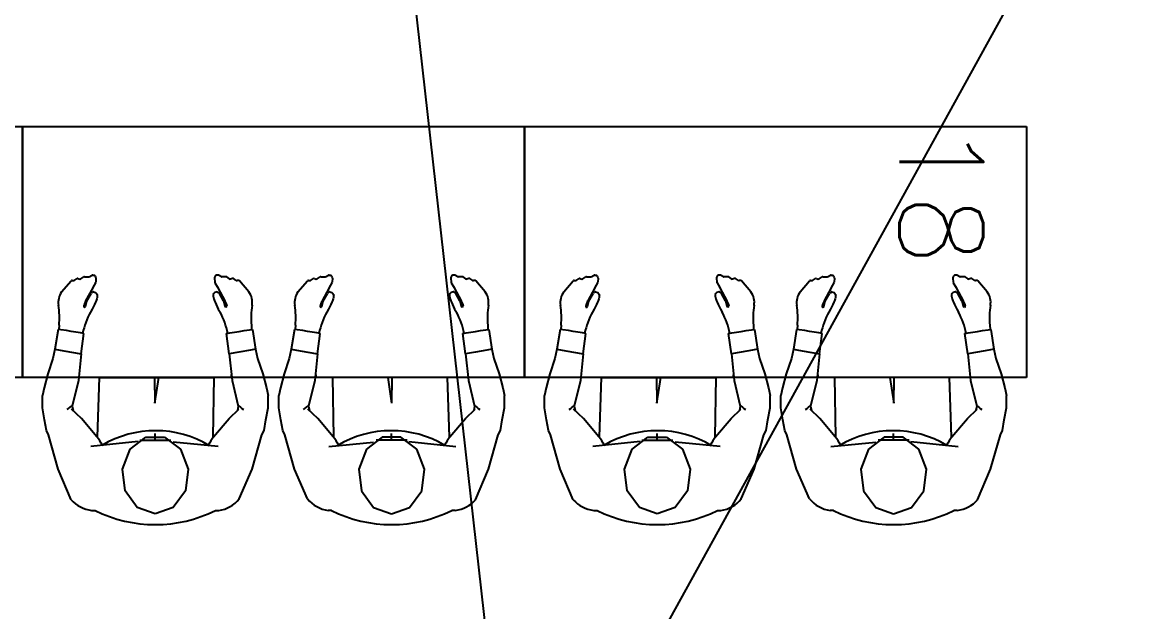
# Model space of a CAD drawing. Header units: metres. Extents: x -1 to 148, y 0 to 108.
# Drawn here: x 38.555 to 41.235, y 97.393 to 98.801 of the extents above; entities that cross this region are included whole.
import ezdxf

# ---------------------------------------------------------------- set-up
doc = ezdxf.new("R2010")
doc.units = ezdxf.units.M
doc.header["$MEASUREMENT"] = 0
doc.header["$PDSIZE"] = -2
doc.layers.get('0').update_dxf_attribs({"linetype": 'CONTINUOUS'})
doc.layers.get('DEFPOINTS').update_dxf_attribs({"linetype": 'CONTINUOUS'})
for name, color, linetype in [('BEMASZUNG', 8, 'CONTINUOUS'), ('MOEBEL', 6, 'CONTINUOUS'), ('ZUFAHRTEN_WEGE', 8, 'CONTINUOUS')]:
    doc.layers.add(name, color=color, linetype=linetype)
doc.styles.add('ARIAL', font='arial.ttf')
doc.styles.get("Standard").update_dxf_attribs({"font": 'romans.shx', "width": 0.7})
doc.dimstyles.new('Meter_Bem', dxfattribs={"dimtxt": 0.35, "dimasz": 0.015, "dimexe": 0, "dimexo": 0.1, "dimgap": 0.05, "dimtad": 1, "dimzin": 0, "dimdsep": 46, "dimtxsty": 'ARIAL', "dimblk1": 'mass1', "dimblk2": 'mass2', "dimsah": 1, "dimcen": 0.125, "dimse1": 1, "dimse2": 1, "dimclrd": 256, "dimclre": 1, "dimclrt": 256, "dimazin": 0, "dimtp": 102033525.0, "dimtm": 1, "dimtfac": 1, "dimtix": 1, "dimtmove": 2, "dimatfit": 3, "dimldrblk": 'mass2', "dimfxl": 1, "dimtolj": 1, "dimtzin": 0, "dimlwd": -1, "dimarcsym": 0})

# ---------------------------------------------------------------- blocks, each defined once
blk = doc.blocks.new('mass1')
for p, q in [((0, 25.5), (0, -12.75)), ((-5, -5), (5, 5)), ((-5, 0), (5, 0))]:
    blk.add_line(p, q)
blk = doc.blocks.new('mass2')
for p, q in [((0, -25.5), (0, 12.75)), ((5, 5), (-5, -5)), ((5, 0), (-5, 0))]:
    blk.add_line(p, q)
blk = doc.blocks.new('*D29')
at = {"layer": 'BEMASZUNG', "transparency": 16777216}
blk.add_line((0.9549, 107.2546), (147.9128, 107.2546), dxfattribs=at)
at = {"layer": 'DEFPOINTS', "color": 0, "transparency": 16777216}
for p in [(147.9278, 107.2546), (147.9278, 78.5665), (0.9399, 71.0455)]:
    blk.add_point(p, dxfattribs=at)
at = {"layer": 'BEMASZUNG', "transparency": 16777216, "xscale": 0.015, "yscale": 0.015, "zscale": 0.015, "rotation": 180}
blk.add_blockref('mass1', (0.9399, 107.2546), dxfattribs=at)
at = {"layer": 'BEMASZUNG', "transparency": 16777216, "xscale": 0.015, "yscale": 0.015, "zscale": 0.015}
blk.add_blockref('mass2', (147.9278, 107.2546), dxfattribs=at)
at = {"layer": 'BEMASZUNG', "transparency": 16777216, "insert": (74.4339, 107.4833), "char_height": 0.35, "attachment_point": 5, "style": 'ARIAL'}
blk.add_mtext('\\A1;146.99', dxfattribs=at)

msp = doc.modelspace()

# ---------------------------------------------------------------- linework, layer by layer
at = {"layer": 'MOEBEL', "ltscale": 0.2}
for p, q in [((37.3554, 98.5526), (38.5554, 98.5526)), ((37.3554, 98.5526), (38.5554, 98.5526)), ((38.5554, 98.5526), (38.5554, 97.9526)), ((38.5554, 97.9526), (38.5554, 98.5526)), ((38.5554, 98.5526), (39.7554, 98.5526)), ((38.5554, 97.9526), (38.5554, 98.5526)), ((38.5554, 98.5526), (39.7554, 98.5526)), ((38.5554, 98.5526), (38.5554, 97.9526)), ((39.7554, 98.5526), (39.7554, 97.9526)), ((39.7554, 97.9526), (39.7554, 98.5526)), ((39.7554, 98.5526), (40.9554, 98.5526)), ((39.7554, 97.9526), (39.7554, 98.5526)), ((39.7554, 98.5526), (40.9554, 98.5526)), ((39.7554, 98.5526), (39.7554, 97.9526)), ((40.9554, 98.5526), (40.9554, 97.9526)), ((40.9554, 98.5526), (40.9554, 97.9526)), ((38.5554, 97.9526), (37.3554, 97.9526)), ((38.5554, 97.9526), (37.3554, 97.9526)), ((39.7554, 97.9526), (38.5554, 97.9526)), ((39.7554, 97.9526), (38.5554, 97.9526)), ((40.9554, 97.9526), (39.7554, 97.9526)), ((40.9554, 97.9526), (39.7554, 97.9526))]:
    msp.add_line(p, q, dxfattribs=at)
at = {"layer": 'ZUFAHRTEN_WEGE'}
for p, q in [((39.7354, 96.7099), (39.2179, 101.2958)), ((41.9644, 100.7509), (39.7354, 96.7099)), ((38.6952, 98.1882), (38.7021, 98.1927)), ((38.7036, 98.1932), (38.7138, 98.1931)), ((38.715, 98.1934), (38.7222, 98.1969)), ((38.7239, 98.1972), (38.7274, 98.1966)), ((38.7295, 98.1949), (38.7311, 98.1911)), ((39.0164, 98.1949), (39.0148, 98.1911)), ((39.022, 98.1972), (39.0185, 98.1966)), ((39.0309, 98.1934), (39.0238, 98.1969)), ((39.0423, 98.1932), (39.0322, 98.1931)), ((39.0507, 98.1882), (39.0439, 98.1927)), ((39.2602, 98.1882), (39.267, 98.1927)), ((39.2686, 98.1932), (39.2787, 98.1931)), ((39.28, 98.1934), (39.2871, 98.1969)), ((39.2888, 98.1972), (39.2923, 98.1966)), ((39.2945, 98.1949), (39.2961, 98.1911)), ((39.5814, 98.1949), (39.5798, 98.1911)), ((39.587, 98.1972), (39.5835, 98.1966)), ((39.5959, 98.1934), (39.5887, 98.1969)), ((39.6073, 98.1932), (39.5971, 98.1931)), ((39.6157, 98.1882), (39.6088, 98.1927)), ((39.8952, 98.1882), (39.9021, 98.1927)), ((39.9036, 98.1932), (39.9138, 98.1931)), ((39.915, 98.1934), (39.9222, 98.1969)), ((39.9239, 98.1972), (39.9274, 98.1966)), ((39.9295, 98.1949), (39.9311, 98.1911)), ((40.2164, 98.1949), (40.2148, 98.1911)), ((40.222, 98.1972), (40.2185, 98.1966)), ((40.2309, 98.1934), (40.2238, 98.1969)), ((40.2423, 98.1932), (40.2322, 98.1931)), ((40.2507, 98.1882), (40.2439, 98.1927)), ((40.4602, 98.1882), (40.467, 98.1927)), ((40.4686, 98.1932), (40.4787, 98.1931)), ((40.48, 98.1934), (40.4871, 98.1969)), ((40.4888, 98.1972), (40.4923, 98.1966)), ((40.4945, 98.1949), (40.4961, 98.1911)), ((40.7814, 98.1949), (40.7798, 98.1911)), ((40.787, 98.1972), (40.7835, 98.1966)), ((40.7959, 98.1934), (40.7887, 98.1969)), ((40.8073, 98.1932), (40.7971, 98.1931)), ((40.8157, 98.1882), (40.8088, 98.1927)), ((38.6492, 98.1568), (38.6717, 98.1831)), ((38.6741, 98.1841), (38.6775, 98.1839)), ((38.6792, 98.1843), (38.6859, 98.1887)), ((38.6882, 98.1891), (38.6929, 98.1878)), ((38.7234, 98.1671), (38.7066, 98.1354)), ((38.7302, 98.1787), (38.7235, 98.1672)), ((38.7313, 98.1898), (38.7306, 98.1799)), ((39.0146, 98.1898), (39.0153, 98.1799)), ((39.0157, 98.1787), (39.0224, 98.1672)), ((39.0225, 98.1671), (39.0393, 98.1354)), ((39.0577, 98.1891), (39.053, 98.1878)), ((39.0667, 98.1843), (39.06, 98.1887)), ((39.0719, 98.1841), (39.0685, 98.1839)), ((39.0968, 98.1568), (39.0742, 98.1831)), ((39.2141, 98.1568), (39.2367, 98.1831)), ((39.239, 98.1841), (39.2424, 98.1839)), ((39.2442, 98.1843), (39.2509, 98.1887)), ((39.2532, 98.1891), (39.2579, 98.1878)), ((39.2884, 98.1671), (39.2716, 98.1354)), ((39.2952, 98.1787), (39.2885, 98.1672)), ((39.2963, 98.1898), (39.2956, 98.1799)), ((39.5795, 98.1898), (39.5803, 98.1799)), ((39.5806, 98.1787), (39.5874, 98.1672)), ((39.5874, 98.1671), (39.6043, 98.1354)), ((39.6227, 98.1891), (39.6179, 98.1878)), ((39.6317, 98.1843), (39.625, 98.1887)), ((39.6368, 98.1841), (39.6334, 98.1839)), ((39.6617, 98.1568), (39.6392, 98.1831)), ((39.8492, 98.1568), (39.8717, 98.1831)), ((39.8741, 98.1841), (39.8775, 98.1839)), ((39.8792, 98.1843), (39.8859, 98.1887)), ((39.8882, 98.1891), (39.8929, 98.1878)), ((39.9234, 98.1671), (39.9066, 98.1354)), ((39.9302, 98.1787), (39.9235, 98.1672)), ((39.9313, 98.1898), (39.9306, 98.1799)), ((40.2146, 98.1898), (40.2153, 98.1799)), ((40.2157, 98.1787), (40.2224, 98.1672)), ((40.2225, 98.1671), (40.2393, 98.1354)), ((40.2577, 98.1891), (40.253, 98.1878)), ((40.2667, 98.1843), (40.26, 98.1887)), ((40.2719, 98.1841), (40.2685, 98.1839)), ((40.2968, 98.1568), (40.2742, 98.1831)), ((40.4141, 98.1568), (40.4367, 98.1831)), ((40.439, 98.1841), (40.4424, 98.1839)), ((40.4442, 98.1843), (40.4509, 98.1887)), ((40.4532, 98.1891), (40.4579, 98.1878)), ((40.4884, 98.1671), (40.4716, 98.1354)), ((40.4952, 98.1787), (40.4885, 98.1672)), ((40.4963, 98.1898), (40.4956, 98.1799)), ((40.7795, 98.1898), (40.7803, 98.1799)), ((40.7806, 98.1787), (40.7874, 98.1672)), ((40.7874, 98.1671), (40.8043, 98.1354)), ((40.8227, 98.1891), (40.8179, 98.1878)), ((40.8317, 98.1843), (40.825, 98.1887)), ((40.8368, 98.1841), (40.8334, 98.1839)), ((40.8617, 98.1568), (40.8392, 98.1831)), ((38.7096, 98.1355), (38.7195, 98.1535)), ((38.7214, 98.155), (38.724, 98.1567)), ((38.7252, 98.1568), (38.7305, 98.1558)), ((38.7305, 98.1558), (38.7327, 98.1533)), ((38.7331, 98.1407), (38.7316, 98.1354)), ((38.7327, 98.1533), (38.7343, 98.1511)), ((38.7338, 98.1433), (38.7331, 98.1407)), ((38.7343, 98.1466), (38.7338, 98.1433)), ((38.7343, 98.1511), (38.7345, 98.1496)), ((38.7345, 98.1496), (38.7343, 98.1466)), ((39.0116, 98.1511), (39.0114, 98.1496)), ((39.0114, 98.1496), (39.0116, 98.1466)), ((39.0132, 98.1533), (39.0116, 98.1511)), ((39.0116, 98.1466), (39.0122, 98.1433)), ((39.0122, 98.1433), (39.0128, 98.1407)), ((39.0128, 98.1407), (39.0144, 98.1354)), ((39.0155, 98.1558), (39.0132, 98.1533)), ((39.0207, 98.1568), (39.0155, 98.1558)), ((39.0245, 98.155), (39.0219, 98.1567)), ((39.0363, 98.1355), (39.0264, 98.1535)), ((39.2746, 98.1355), (39.2845, 98.1535)), ((39.2864, 98.155), (39.289, 98.1567)), ((39.2902, 98.1568), (39.2954, 98.1558)), ((39.2954, 98.1558), (39.2977, 98.1533)), ((39.298, 98.1407), (39.2965, 98.1354)), ((39.2977, 98.1533), (39.2993, 98.1511)), ((39.2987, 98.1433), (39.298, 98.1407)), ((39.2992, 98.1466), (39.2987, 98.1433)), ((39.2995, 98.1496), (39.2992, 98.1466)), ((39.2993, 98.1511), (39.2995, 98.1496)), ((39.5766, 98.1511), (39.5764, 98.1496)), ((39.5764, 98.1496), (39.5766, 98.1466)), ((39.5781, 98.1533), (39.5766, 98.1511)), ((39.5766, 98.1466), (39.5771, 98.1433)), ((39.5771, 98.1433), (39.5778, 98.1407)), ((39.5778, 98.1407), (39.5793, 98.1354)), ((39.5804, 98.1558), (39.5781, 98.1533)), ((39.5857, 98.1568), (39.5804, 98.1558)), ((39.5895, 98.155), (39.5869, 98.1567)), ((39.6013, 98.1355), (39.5913, 98.1535)), ((39.9096, 98.1355), (39.9195, 98.1535)), ((39.9214, 98.155), (39.924, 98.1567)), ((39.9252, 98.1568), (39.9305, 98.1558)), ((39.9305, 98.1558), (39.9327, 98.1533)), ((39.9331, 98.1407), (39.9316, 98.1354)), ((39.9327, 98.1533), (39.9343, 98.1511)), ((39.9338, 98.1433), (39.9331, 98.1407)), ((39.9343, 98.1466), (39.9338, 98.1433)), ((39.9343, 98.1511), (39.9345, 98.1496)), ((39.9345, 98.1496), (39.9343, 98.1466)), ((40.2116, 98.1511), (40.2114, 98.1496)), ((40.2114, 98.1496), (40.2116, 98.1466)), ((40.2132, 98.1533), (40.2116, 98.1511)), ((40.2116, 98.1466), (40.2122, 98.1433)), ((40.2122, 98.1433), (40.2128, 98.1407)), ((40.2128, 98.1407), (40.2144, 98.1354)), ((40.2155, 98.1558), (40.2132, 98.1533)), ((40.2207, 98.1568), (40.2155, 98.1558)), ((40.2245, 98.155), (40.2219, 98.1567)), ((40.2363, 98.1355), (40.2264, 98.1535)), ((40.4746, 98.1355), (40.4845, 98.1535)), ((40.4864, 98.155), (40.489, 98.1567)), ((40.4902, 98.1568), (40.4954, 98.1558)), ((40.4954, 98.1558), (40.4977, 98.1533)), ((40.498, 98.1407), (40.4965, 98.1354)), ((40.4977, 98.1533), (40.4993, 98.1511)), ((40.4987, 98.1433), (40.498, 98.1407)), ((40.4992, 98.1466), (40.4987, 98.1433)), ((40.4995, 98.1496), (40.4992, 98.1466)), ((40.4993, 98.1511), (40.4995, 98.1496)), ((40.7766, 98.1511), (40.7764, 98.1496)), ((40.7764, 98.1496), (40.7766, 98.1466)), ((40.7781, 98.1533), (40.7766, 98.1511)), ((40.7766, 98.1466), (40.7771, 98.1433)), ((40.7771, 98.1433), (40.7778, 98.1407)), ((40.7778, 98.1407), (40.7793, 98.1354)), ((40.7804, 98.1558), (40.7781, 98.1533)), ((40.7857, 98.1568), (40.7804, 98.1558)), ((40.7895, 98.155), (40.7869, 98.1567)), ((40.8013, 98.1355), (40.7913, 98.1535)), ((38.7026, 98.1256), (38.7022, 98.1231)), ((38.7065, 98.1352), (38.7028, 98.1262)), ((38.7033, 98.1204), (38.7042, 98.1197)), ((38.7042, 98.1197), (38.705, 98.1202)), ((38.7062, 98.1219), (38.7094, 98.1349)), ((38.7223, 98.1161), (38.7179, 98.1088)), ((38.7275, 98.1271), (38.7223, 98.1161)), ((38.7301, 98.1322), (38.7275, 98.1271)), ((38.7316, 98.1354), (38.7301, 98.1322)), ((39.0144, 98.1354), (39.0158, 98.1322)), ((39.0158, 98.1322), (39.0184, 98.1271)), ((39.0184, 98.1271), (39.0237, 98.1161)), ((39.0237, 98.1161), (39.028, 98.1088)), ((39.0398, 98.1219), (39.0365, 98.1349)), ((39.0394, 98.1352), (39.0431, 98.1262)), ((39.0417, 98.1197), (39.041, 98.1202)), ((39.0426, 98.1204), (39.0417, 98.1197)), ((39.0433, 98.1256), (39.0437, 98.1231)), ((39.2676, 98.1256), (39.2672, 98.1231)), ((39.2715, 98.1352), (39.2678, 98.1262)), ((39.2683, 98.1204), (39.2691, 98.1197)), ((39.2691, 98.1197), (39.2699, 98.1202)), ((39.2711, 98.1219), (39.2744, 98.1349)), ((39.2872, 98.1161), (39.2829, 98.1088)), ((39.2925, 98.1271), (39.2872, 98.1161)), ((39.2951, 98.1322), (39.2925, 98.1271)), ((39.2965, 98.1354), (39.2951, 98.1322)), ((39.5793, 98.1354), (39.5808, 98.1322)), ((39.5808, 98.1322), (39.5833, 98.1271)), ((39.5833, 98.1271), (39.5886, 98.1161)), ((39.5886, 98.1161), (39.593, 98.1088)), ((39.6047, 98.1219), (39.6015, 98.1349)), ((39.6044, 98.1352), (39.6081, 98.1262)), ((39.6067, 98.1197), (39.6059, 98.1202)), ((39.6076, 98.1204), (39.6067, 98.1197)), ((39.6083, 98.1256), (39.6087, 98.1231)), ((39.9026, 98.1256), (39.9022, 98.1231)), ((39.9065, 98.1352), (39.9028, 98.1262)), ((39.9033, 98.1204), (39.9042, 98.1197)), ((39.9042, 98.1197), (39.905, 98.1202)), ((39.9062, 98.1219), (39.9094, 98.1349)), ((39.9223, 98.1161), (39.9179, 98.1088)), ((39.9275, 98.1271), (39.9223, 98.1161)), ((39.9301, 98.1322), (39.9275, 98.1271)), ((39.9316, 98.1354), (39.9301, 98.1322)), ((40.2144, 98.1354), (40.2158, 98.1322)), ((40.2158, 98.1322), (40.2184, 98.1271)), ((40.2184, 98.1271), (40.2237, 98.1161)), ((40.2237, 98.1161), (40.228, 98.1088)), ((40.2398, 98.1219), (40.2365, 98.1349)), ((40.2394, 98.1352), (40.2431, 98.1262)), ((40.2417, 98.1197), (40.241, 98.1202)), ((40.2426, 98.1204), (40.2417, 98.1197)), ((40.2433, 98.1256), (40.2437, 98.1231)), ((40.4676, 98.1256), (40.4672, 98.1231)), ((40.4715, 98.1352), (40.4678, 98.1262)), ((40.4683, 98.1204), (40.4691, 98.1197)), ((40.4691, 98.1197), (40.4699, 98.1202)), ((40.4711, 98.1219), (40.4744, 98.1349)), ((40.4872, 98.1161), (40.4829, 98.1088)), ((40.4925, 98.1271), (40.4872, 98.1161)), ((40.4951, 98.1322), (40.4925, 98.1271)), ((40.4965, 98.1354), (40.4951, 98.1322)), ((40.7793, 98.1354), (40.7808, 98.1322)), ((40.7808, 98.1322), (40.7833, 98.1271)), ((40.7833, 98.1271), (40.7886, 98.1161)), ((40.7886, 98.1161), (40.793, 98.1088)), ((40.8047, 98.1219), (40.8015, 98.1349)), ((40.8044, 98.1352), (40.8081, 98.1262)), ((40.8067, 98.1197), (40.8059, 98.1202)), ((40.8076, 98.1204), (40.8067, 98.1197)), ((40.8083, 98.1256), (40.8087, 98.1231)), ((38.6408, 98.0673), (38.6332, 98.0202)), ((38.6474, 98.0662), (38.6408, 98.0673)), ((38.643, 98.0772), (38.6426, 98.067)), ((38.643, 98.0772), (38.6426, 98.067)), ((38.6605, 98.0644), (38.6474, 98.0662)), ((38.6722, 98.0626), (38.6605, 98.0644)), ((38.6945, 98.0588), (38.6722, 98.0626)), ((38.7025, 98.0575), (38.6945, 98.0588)), ((39.0435, 98.0575), (39.0515, 98.0588)), ((39.0515, 98.0588), (39.0737, 98.0626)), ((39.0737, 98.0626), (39.0854, 98.0644)), ((39.0854, 98.0644), (39.0985, 98.0662)), ((39.0985, 98.0662), (39.1052, 98.0673)), ((39.1029, 98.0772), (39.1033, 98.067)), ((39.1029, 98.0772), (39.1033, 98.067)), ((39.1052, 98.0673), (39.1127, 98.0202)), ((39.2057, 98.0673), (39.1982, 98.0202)), ((39.2124, 98.0662), (39.2057, 98.0673)), ((39.208, 98.0772), (39.2075, 98.067)), ((39.208, 98.0772), (39.2075, 98.067)), ((39.2254, 98.0644), (39.2124, 98.0662)), ((39.2371, 98.0626), (39.2254, 98.0644)), ((39.2594, 98.0588), (39.2371, 98.0626)), ((39.2674, 98.0575), (39.2594, 98.0588)), ((39.6084, 98.0575), (39.6164, 98.0588)), ((39.6164, 98.0588), (39.6387, 98.0626)), ((39.6387, 98.0626), (39.6504, 98.0644)), ((39.6504, 98.0644), (39.6635, 98.0662)), ((39.6635, 98.0662), (39.6701, 98.0673)), ((39.6679, 98.0772), (39.6683, 98.067)), ((39.6679, 98.0772), (39.6683, 98.067)), ((39.6701, 98.0673), (39.6776, 98.0202)), ((39.8408, 98.0673), (39.8332, 98.0202)), ((39.8474, 98.0662), (39.8408, 98.0673)), ((39.843, 98.0772), (39.8426, 98.067)), ((39.843, 98.0772), (39.8426, 98.067)), ((39.8605, 98.0644), (39.8474, 98.0662)), ((39.8722, 98.0626), (39.8605, 98.0644)), ((39.8945, 98.0588), (39.8722, 98.0626)), ((39.9025, 98.0575), (39.8945, 98.0588)), ((40.2435, 98.0575), (40.2515, 98.0588)), ((40.2515, 98.0588), (40.2737, 98.0626)), ((40.2737, 98.0626), (40.2854, 98.0644)), ((40.2854, 98.0644), (40.2985, 98.0662)), ((40.2985, 98.0662), (40.3052, 98.0673)), ((40.3029, 98.0772), (40.3033, 98.067)), ((40.3029, 98.0772), (40.3033, 98.067)), ((40.3052, 98.0673), (40.3127, 98.0202)), ((40.4057, 98.0673), (40.3982, 98.0202)), ((40.4124, 98.0662), (40.4057, 98.0673)), ((40.408, 98.0772), (40.4075, 98.067)), ((40.408, 98.0772), (40.4075, 98.067)), ((40.4254, 98.0644), (40.4124, 98.0662)), ((40.4371, 98.0626), (40.4254, 98.0644)), ((40.4594, 98.0588), (40.4371, 98.0626)), ((40.4674, 98.0575), (40.4594, 98.0588)), ((40.8084, 98.0575), (40.8164, 98.0588)), ((40.8164, 98.0588), (40.8387, 98.0626)), ((40.8387, 98.0626), (40.8504, 98.0644)), ((40.8504, 98.0644), (40.8635, 98.0662)), ((40.8635, 98.0662), (40.8701, 98.0673)), ((40.8679, 98.0772), (40.8683, 98.067)), ((40.8679, 98.0772), (40.8683, 98.067)), ((40.8701, 98.0673), (40.8776, 98.0202)), ((38.6959, 98.0093), (38.7025, 98.0575)), ((39.05, 98.0093), (39.0435, 98.0575)), ((39.2609, 98.0093), (39.2674, 98.0575)), ((39.6149, 98.0093), (39.6084, 98.0575)), ((39.8959, 98.0093), (39.9025, 98.0575)), ((40.25, 98.0093), (40.2435, 98.0575)), ((40.4609, 98.0093), (40.4674, 98.0575)), ((40.8149, 98.0093), (40.8084, 98.0575)), ((38.6332, 98.0202), (38.6284, 97.9977)), ((38.6336, 98.0217), (38.6332, 98.0202)), ((38.6332, 98.0202), (38.6454, 98.0175)), ((38.6454, 98.0175), (38.6728, 98.0132)), ((38.6728, 98.0132), (38.6959, 98.0093)), ((38.6959, 98.0093), (38.6893, 97.9454)), ((39.0731, 98.0132), (39.05, 98.0093)), ((39.05, 98.0093), (39.0566, 97.9454)), ((39.1005, 98.0175), (39.0731, 98.0132)), ((39.1127, 98.0202), (39.1005, 98.0175)), ((39.1123, 98.0217), (39.1127, 98.0202)), ((39.1127, 98.0202), (39.1175, 97.9977)), ((39.1982, 98.0202), (39.1934, 97.9977)), ((39.1986, 98.0217), (39.1982, 98.0202)), ((39.1982, 98.0202), (39.2103, 98.0175)), ((39.2103, 98.0175), (39.2377, 98.0132)), ((39.2377, 98.0132), (39.2609, 98.0093)), ((39.2609, 98.0093), (39.2542, 97.9454)), ((39.6381, 98.0132), (39.6149, 98.0093)), ((39.6149, 98.0093), (39.6216, 97.9454)), ((39.6655, 98.0175), (39.6381, 98.0132)), ((39.6776, 98.0202), (39.6655, 98.0175)), ((39.6773, 98.0217), (39.6776, 98.0202)), ((39.6776, 98.0202), (39.6825, 97.9977)), ((39.8332, 98.0202), (39.8284, 97.9977)), ((39.8336, 98.0217), (39.8332, 98.0202)), ((39.8332, 98.0202), (39.8454, 98.0175)), ((39.8454, 98.0175), (39.8728, 98.0132)), ((39.8728, 98.0132), (39.8959, 98.0093)), ((39.8959, 98.0093), (39.8893, 97.9454)), ((40.2731, 98.0132), (40.25, 98.0093)), ((40.25, 98.0093), (40.2566, 97.9454)), ((40.3005, 98.0175), (40.2731, 98.0132)), ((40.3127, 98.0202), (40.3005, 98.0175)), ((40.3123, 98.0217), (40.3127, 98.0202)), ((40.3127, 98.0202), (40.3175, 97.9977)), ((40.3982, 98.0202), (40.3934, 97.9977)), ((40.3986, 98.0217), (40.3982, 98.0202)), ((40.3982, 98.0202), (40.4103, 98.0175)), ((40.4103, 98.0175), (40.4377, 98.0132)), ((40.4377, 98.0132), (40.4609, 98.0093)), ((40.4609, 98.0093), (40.4542, 97.9454)), ((40.8381, 98.0132), (40.8149, 98.0093)), ((40.8149, 98.0093), (40.8216, 97.9454)), ((40.8655, 98.0175), (40.8381, 98.0132)), ((40.8776, 98.0202), (40.8655, 98.0175)), ((40.8773, 98.0217), (40.8776, 98.0202)), ((40.8776, 98.0202), (40.8825, 97.9977)), ((38.6284, 97.9977), (38.6159, 97.9613)), ((39.1175, 97.9977), (39.13, 97.9613)), ((39.1934, 97.9977), (39.1808, 97.9613)), ((39.6825, 97.9977), (39.695, 97.9613)), ((39.8284, 97.9977), (39.8159, 97.9613)), ((40.3175, 97.9977), (40.33, 97.9613)), ((40.3934, 97.9977), (40.3808, 97.9613)), ((40.8825, 97.9977), (40.895, 97.9613)), ((38.6159, 97.9613), (38.6075, 97.9281)), ((38.7346, 97.8108), (38.7396, 97.9526)), ((38.7396, 97.9526), (39.0138, 97.9526)), ((38.8726, 97.8907), (38.872, 97.9526)), ((38.8721, 97.8907), (38.8813, 97.9526)), ((39.0113, 97.8108), (39.0138, 97.9526)), ((39.0543, 97.9561), (39.0542, 97.9549)), ((39.0544, 97.9572), (39.0543, 97.9561)), ((39.0545, 97.9584), (39.0544, 97.9572)), ((39.0548, 97.9595), (39.0545, 97.9584)), ((39.0551, 97.9606), (39.0548, 97.9595)), ((39.13, 97.9613), (39.1385, 97.9281)), ((39.1808, 97.9613), (39.1724, 97.9281)), ((39.2558, 97.9606), (39.2561, 97.9595)), ((39.2561, 97.9595), (39.2564, 97.9584)), ((39.2564, 97.9584), (39.2565, 97.9572)), ((39.2565, 97.9572), (39.2566, 97.9561)), ((39.2566, 97.9561), (39.2567, 97.9549)), ((39.2996, 97.8108), (39.2971, 97.9526)), ((39.5713, 97.9526), (39.2971, 97.9526)), ((39.4388, 97.8907), (39.4296, 97.9526)), ((39.4383, 97.8907), (39.4389, 97.9526)), ((39.5763, 97.8108), (39.5713, 97.9526)), ((39.695, 97.9613), (39.7034, 97.9281)), ((39.8159, 97.9613), (39.8075, 97.9281)), ((39.9346, 97.8108), (39.9396, 97.9526)), ((39.9396, 97.9526), (40.2138, 97.9526)), ((40.0726, 97.8907), (40.072, 97.9526)), ((40.0721, 97.8907), (40.0813, 97.9526)), ((40.2113, 97.8108), (40.2138, 97.9526)), ((40.2543, 97.9561), (40.2542, 97.9549)), ((40.2544, 97.9572), (40.2543, 97.9561)), ((40.2545, 97.9584), (40.2544, 97.9572)), ((40.2548, 97.9595), (40.2545, 97.9584)), ((40.2551, 97.9606), (40.2548, 97.9595)), ((40.33, 97.9613), (40.3385, 97.9281)), ((40.3808, 97.9613), (40.3724, 97.9281)), ((40.4558, 97.9606), (40.4561, 97.9595)), ((40.4561, 97.9595), (40.4564, 97.9584)), ((40.4564, 97.9584), (40.4565, 97.9572)), ((40.4565, 97.9572), (40.4566, 97.9561)), ((40.4566, 97.9561), (40.4567, 97.9549)), ((40.4996, 97.8108), (40.4971, 97.9526)), ((40.7713, 97.9526), (40.4971, 97.9526)), ((40.6388, 97.8907), (40.6296, 97.9526)), ((40.6383, 97.8907), (40.6389, 97.9526)), ((40.7763, 97.8108), (40.7713, 97.9526)), ((40.895, 97.9613), (40.9034, 97.9281)), ((38.6075, 97.9281), (38.6033, 97.9093)), ((38.6893, 97.9454), (38.6745, 97.8836)), ((39.0566, 97.9454), (39.0714, 97.8836)), ((39.1385, 97.9281), (39.1426, 97.9093)), ((39.1724, 97.9281), (39.1683, 97.9093)), ((39.2542, 97.9454), (39.2395, 97.8836)), ((39.6216, 97.9454), (39.6364, 97.8836)), ((39.7034, 97.9281), (39.7076, 97.9093)), ((39.8075, 97.9281), (39.8033, 97.9093)), ((39.8893, 97.9454), (39.8745, 97.8836)), ((40.2566, 97.9454), (40.2714, 97.8836)), ((40.3385, 97.9281), (40.3426, 97.9093)), ((40.3724, 97.9281), (40.3683, 97.9093)), ((40.4542, 97.9454), (40.4395, 97.8836)), ((40.8216, 97.9454), (40.8364, 97.8836)), ((40.9034, 97.9281), (40.9076, 97.9093)), ((38.6033, 97.8803), (38.6033, 97.9093)), ((39.1426, 97.8803), (39.1426, 97.9093)), ((39.1682, 97.8803), (39.1683, 97.9093)), ((39.7076, 97.8803), (39.7076, 97.9093)), ((39.8033, 97.8803), (39.8033, 97.9093)), ((40.3426, 97.8803), (40.3426, 97.9093)), ((40.3682, 97.8803), (40.3683, 97.9093)), ((40.9076, 97.8803), (40.9076, 97.9093)), ((38.6083, 97.8512), (38.6033, 97.8803)), ((38.6965, 97.8548), (38.673, 97.8766)), ((38.6745, 97.8836), (38.6765, 97.8734)), ((39.0494, 97.8548), (39.0729, 97.8766)), ((39.0714, 97.8836), (39.0694, 97.8734)), ((39.1376, 97.8512), (39.1426, 97.8803)), ((39.1733, 97.8512), (39.1682, 97.8803)), ((39.2615, 97.8548), (39.238, 97.8766)), ((39.2395, 97.8836), (39.2415, 97.8734)), ((39.6143, 97.8548), (39.6379, 97.8766)), ((39.6364, 97.8836), (39.6344, 97.8734)), ((39.7025, 97.8512), (39.7076, 97.8803)), ((39.8083, 97.8512), (39.8033, 97.8803)), ((39.8965, 97.8548), (39.873, 97.8766)), ((39.8745, 97.8836), (39.8765, 97.8734)), ((40.2494, 97.8548), (40.2729, 97.8766)), ((40.2714, 97.8836), (40.2694, 97.8734)), ((40.3376, 97.8512), (40.3426, 97.8803)), ((40.3733, 97.8512), (40.3682, 97.8803)), ((40.4615, 97.8548), (40.438, 97.8766)), ((40.4395, 97.8836), (40.4415, 97.8734)), ((40.8143, 97.8548), (40.8379, 97.8766)), ((40.8364, 97.8836), (40.8344, 97.8734)), ((40.9025, 97.8512), (40.9076, 97.8803)), ((38.613, 97.8257), (38.6083, 97.8512)), ((38.7335, 97.8108), (38.6965, 97.8548)), ((39.0124, 97.8108), (39.0494, 97.8548)), ((39.1329, 97.8257), (39.1376, 97.8512)), ((39.178, 97.8257), (39.1733, 97.8512)), ((39.2984, 97.8108), (39.2615, 97.8548)), ((39.5774, 97.8108), (39.6143, 97.8548)), ((39.6979, 97.8257), (39.7025, 97.8512)), ((39.813, 97.8257), (39.8083, 97.8512)), ((39.9335, 97.8108), (39.8965, 97.8548)), ((40.2124, 97.8108), (40.2494, 97.8548)), ((40.3329, 97.8257), (40.3376, 97.8512)), ((40.378, 97.8257), (40.3733, 97.8512)), ((40.4984, 97.8108), (40.4615, 97.8548)), ((40.7774, 97.8108), (40.8143, 97.8548)), ((40.8979, 97.8257), (40.9025, 97.8512)), ((38.6179, 97.8157), (38.613, 97.8257)), ((38.873, 97.8026), (38.873, 97.8187)), ((39.128, 97.8157), (39.1329, 97.8257)), ((39.1829, 97.8157), (39.178, 97.8257)), ((39.4379, 97.8026), (39.4379, 97.8187)), ((39.693, 97.8157), (39.6979, 97.8257)), ((39.8179, 97.8157), (39.813, 97.8257)), ((40.073, 97.8026), (40.073, 97.8187)), ((40.328, 97.8157), (40.3329, 97.8257)), ((40.3829, 97.8157), (40.378, 97.8257)), ((40.6379, 97.8026), (40.6379, 97.8187)), ((40.893, 97.8157), (40.8979, 97.8257)), ((38.6412, 97.7334), (38.6179, 97.8157)), ((38.8319, 97.7991), (38.7191, 97.7875)), ((38.813, 97.7812), (38.8506, 97.8097)), ((38.8359, 97.8026), (38.9101, 97.8026)), ((38.8506, 97.8097), (38.8953, 97.8097)), ((38.8953, 97.8097), (38.9329, 97.7812)), ((39.0231, 97.7875), (38.9159, 97.7982)), ((39.1048, 97.7334), (39.128, 97.8157)), ((39.2061, 97.7334), (39.1829, 97.8157)), ((39.2878, 97.7875), (39.395, 97.7982)), ((39.4156, 97.8097), (39.378, 97.7812)), ((39.475, 97.8026), (39.4008, 97.8026)), ((39.4603, 97.8097), (39.4156, 97.8097)), ((39.4979, 97.7812), (39.4603, 97.8097)), ((39.479, 97.7991), (39.5918, 97.7875)), ((39.6697, 97.7334), (39.693, 97.8157)), ((39.8412, 97.7334), (39.8179, 97.8157)), ((40.0319, 97.7991), (39.9191, 97.7875)), ((40.013, 97.7812), (40.0506, 97.8097)), ((40.0359, 97.8026), (40.1101, 97.8026)), ((40.0506, 97.8097), (40.0953, 97.8097)), ((40.0953, 97.8097), (40.1329, 97.7812)), ((40.2231, 97.7875), (40.1159, 97.7982)), ((40.3048, 97.7334), (40.328, 97.8157)), ((40.4061, 97.7334), (40.3829, 97.8157)), ((40.4878, 97.7875), (40.595, 97.7982)), ((40.6156, 97.8097), (40.578, 97.7812)), ((40.675, 97.8026), (40.6008, 97.8026)), ((40.6603, 97.8097), (40.6156, 97.8097)), ((40.6979, 97.7812), (40.6603, 97.8097)), ((40.679, 97.7991), (40.7918, 97.7875)), ((40.8697, 97.7334), (40.893, 97.8157)), ((38.7945, 97.7333), (38.813, 97.7812)), ((38.9329, 97.7812), (38.9515, 97.7333)), ((39.378, 97.7812), (39.3594, 97.7333)), ((39.5164, 97.7333), (39.4979, 97.7812)), ((39.9945, 97.7333), (40.013, 97.7812)), ((40.1329, 97.7812), (40.1515, 97.7333)), ((40.578, 97.7812), (40.5594, 97.7333)), ((40.7164, 97.7333), (40.6979, 97.7812)), ((38.6722, 97.6602), (38.6412, 97.7334)), ((38.8008, 97.6812), (38.7945, 97.7333)), ((38.9515, 97.7333), (38.9451, 97.6812)), ((39.0738, 97.6622), (39.1048, 97.7334)), ((39.2371, 97.6622), (39.2061, 97.7334)), ((39.3594, 97.7333), (39.3658, 97.6812)), ((39.5101, 97.6812), (39.5164, 97.7333)), ((39.6387, 97.6602), (39.6697, 97.7334)), ((39.8722, 97.6602), (39.8412, 97.7334)), ((40.0008, 97.6812), (39.9945, 97.7333)), ((40.1515, 97.7333), (40.1451, 97.6812)), ((40.2738, 97.6622), (40.3048, 97.7334)), ((40.4371, 97.6622), (40.4061, 97.7334)), ((40.5594, 97.7333), (40.5658, 97.6812)), ((40.7101, 97.6812), (40.7164, 97.7333)), ((40.8387, 97.6602), (40.8697, 97.7334)), ((38.8301, 97.6414), (38.8008, 97.6812)), ((38.9451, 97.6812), (38.9158, 97.6414)), ((39.3658, 97.6812), (39.395, 97.6414)), ((39.4808, 97.6414), (39.5101, 97.6812)), ((40.0301, 97.6414), (40.0008, 97.6812)), ((40.1451, 97.6812), (40.1158, 97.6414)), ((40.5658, 97.6812), (40.595, 97.6414)), ((40.6808, 97.6414), (40.7101, 97.6812)), ((38.721, 97.6346), (38.729, 97.6346)), ((38.873, 97.6265), (38.8301, 97.6414)), ((38.9158, 97.6414), (38.873, 97.6265)), ((39.0169, 97.6346), (39.025, 97.6346)), ((39.2939, 97.6346), (39.2859, 97.6346)), ((39.395, 97.6414), (39.4379, 97.6265)), ((39.4379, 97.6265), (39.4808, 97.6414)), ((39.5899, 97.6346), (39.5819, 97.6346)), ((39.921, 97.6346), (39.929, 97.6346)), ((40.073, 97.6265), (40.0301, 97.6414)), ((40.1158, 97.6414), (40.073, 97.6265)), ((40.2169, 97.6346), (40.225, 97.6346)), ((40.4939, 97.6346), (40.4859, 97.6346)), ((40.595, 97.6414), (40.6379, 97.6265)), ((40.6379, 97.6265), (40.6808, 97.6414)), ((40.7899, 97.6346), (40.7819, 97.6346))]:
    msp.add_line(p, q, dxfattribs=at)
for centre, radius, start, end in [((38.7036, 98.1903), 0.00283, 89.9348, 123.2747), ((38.7138, 98.196), 0.00283, 269.9348, 295.913), ((38.7234, 98.1944), 0.00283, 80.3241, 115.913), ((38.7269, 98.1938), 0.00283, 23.0843, 80.3241), ((39.019, 98.1938), 0.00283, 99.6759, 156.9157), ((39.0225, 98.1944), 0.00283, 64.087, 99.6759), ((39.0322, 98.196), 0.00283, 244.087, 270.0652), ((39.0423, 98.1903), 0.00283, 56.7253, 90.0652), ((39.2686, 98.1903), 0.00283, 89.9348, 123.2747), ((39.2787, 98.196), 0.00283, 269.9348, 295.913), ((39.2884, 98.1944), 0.00283, 80.3241, 115.913), ((39.2919, 98.1938), 0.00283, 23.0843, 80.3241), ((39.584, 98.1938), 0.00283, 99.6759, 156.9157), ((39.5875, 98.1944), 0.00283, 64.087, 99.6759), ((39.5971, 98.196), 0.00283, 244.087, 270.0652), ((39.6073, 98.1903), 0.00283, 56.7253, 90.0652), ((39.9036, 98.1903), 0.00283, 89.9348, 123.2747), ((39.9138, 98.196), 0.00283, 269.9348, 295.913), ((39.9234, 98.1944), 0.00283, 80.3241, 115.913), ((39.9269, 98.1938), 0.00283, 23.0843, 80.3241), ((40.219, 98.1938), 0.00283, 99.6759, 156.9157), ((40.2225, 98.1944), 0.00283, 64.087, 99.6759), ((40.2322, 98.196), 0.00283, 244.087, 270.0652), ((40.2423, 98.1903), 0.00283, 56.7253, 90.0652), ((40.4686, 98.1903), 0.00283, 89.9348, 123.2747), ((40.4787, 98.196), 0.00283, 269.9348, 295.913), ((40.4884, 98.1944), 0.00283, 80.3241, 115.913), ((40.4919, 98.1938), 0.00283, 23.0843, 80.3241), ((40.784, 98.1938), 0.00283, 99.6759, 156.9157), ((40.7875, 98.1944), 0.00283, 64.087, 99.6759), ((40.7971, 98.196), 0.00283, 244.087, 270.0652), ((40.8073, 98.1903), 0.00283, 56.7253, 90.0652), ((38.6739, 98.1813), 0.00283, 85.8661, 139.4353), ((38.6777, 98.1867), 0.00283, 265.8661, 303.2828), ((38.6875, 98.1863), 0.00283, 75.0965, 123.2828), ((38.6937, 98.1906), 0.00283, 255.0965, 303.2747), ((38.7259, 98.1657), 0.00283, 149.5422, 152.0077), ((38.7278, 98.1801), 0.00283, 329.5422, 355.8427), ((38.7285, 98.19), 0.00283, 355.8427, 23.0843), ((39.0174, 98.19), 0.00283, 156.9157, 184.1573), ((39.0181, 98.1801), 0.00283, 184.1573, 210.4578), ((39.02, 98.1657), 0.00283, 27.9923, 30.4578), ((39.0523, 98.1906), 0.00283, 236.7253, 284.9035), ((39.0585, 98.1863), 0.00283, 56.7172, 104.9035), ((39.0683, 98.1867), 0.00283, 236.7172, 274.1339), ((39.0721, 98.1813), 0.00283, 40.5647, 94.1339), ((39.2388, 98.1813), 0.00283, 85.8661, 139.4353), ((39.2426, 98.1867), 0.00283, 265.8661, 303.2828), ((39.2524, 98.1863), 0.00283, 75.0965, 123.2828), ((39.2586, 98.1906), 0.00283, 255.0965, 303.2747), ((39.2909, 98.1657), 0.00283, 149.5422, 152.0077), ((39.2928, 98.1801), 0.00283, 329.5422, 355.8427), ((39.2935, 98.19), 0.00283, 355.8427, 23.0843), ((39.5824, 98.19), 0.00283, 156.9157, 184.1573), ((39.5831, 98.1801), 0.00283, 184.1573, 210.4578), ((39.5849, 98.1657), 0.00283, 27.9923, 30.4578), ((39.6172, 98.1906), 0.00283, 236.7253, 284.9035), ((39.6234, 98.1863), 0.00283, 56.7172, 104.9035), ((39.6332, 98.1867), 0.00283, 236.7172, 274.1339), ((39.637, 98.1813), 0.00283, 40.5647, 94.1339), ((39.8739, 98.1813), 0.00283, 85.8661, 139.4353), ((39.8777, 98.1867), 0.00283, 265.8661, 303.2828), ((39.8875, 98.1863), 0.00283, 75.0965, 123.2828), ((39.8937, 98.1906), 0.00283, 255.0965, 303.2747), ((39.9259, 98.1657), 0.00283, 149.5422, 152.0077), ((39.9278, 98.1801), 0.00283, 329.5422, 355.8427), ((39.9285, 98.19), 0.00283, 355.8427, 23.0843), ((40.2174, 98.19), 0.00283, 156.9157, 184.1573), ((40.2181, 98.1801), 0.00283, 184.1573, 210.4578), ((40.22, 98.1657), 0.00283, 27.9923, 30.4578), ((40.2523, 98.1906), 0.00283, 236.7253, 284.9035), ((40.2585, 98.1863), 0.00283, 56.7172, 104.9035), ((40.2683, 98.1867), 0.00283, 236.7172, 274.1339), ((40.2721, 98.1813), 0.00283, 40.5647, 94.1339), ((40.4388, 98.1813), 0.00283, 85.8661, 139.4353), ((40.4426, 98.1867), 0.00283, 265.8661, 303.2828), ((40.4524, 98.1863), 0.00283, 75.0965, 123.2828), ((40.4586, 98.1906), 0.00283, 255.0965, 303.2747), ((40.4909, 98.1657), 0.00283, 149.5422, 152.0077), ((40.4928, 98.1801), 0.00283, 329.5422, 355.8427), ((40.4935, 98.19), 0.00283, 355.8427, 23.0843), ((40.7824, 98.19), 0.00283, 156.9157, 184.1573), ((40.7831, 98.1801), 0.00283, 184.1573, 210.4578), ((40.7849, 98.1657), 0.00283, 27.9923, 30.4578), ((40.8172, 98.1906), 0.00283, 236.7253, 284.9035), ((40.8234, 98.1863), 0.00283, 56.7172, 104.9035), ((40.8332, 98.1867), 0.00283, 236.7172, 274.1339), ((40.837, 98.1813), 0.00283, 40.5647, 94.1339), ((38.6825, 98.1321), 0.0415, 143.4501, 189.999), ((38.7221, 98.1523), 0.00283, 104.0424, 153.5306), ((38.7247, 98.154), 0.00283, 79.4744, 104.0424), ((39.0212, 98.154), 0.00283, 75.9576, 100.5256), ((39.0238, 98.1523), 0.00283, 26.4694, 75.9576), ((39.0635, 98.1321), 0.0415, 350.001, 36.5499), ((39.2474, 98.1321), 0.0415, 143.4501, 189.999), ((39.287, 98.1523), 0.00283, 104.0424, 153.5306), ((39.2897, 98.154), 0.00283, 79.4744, 104.0424), ((39.5862, 98.154), 0.00283, 75.9576, 100.5256), ((39.5888, 98.1523), 0.00283, 26.4694, 75.9576), ((39.6284, 98.1321), 0.0415, 350.001, 36.5499), ((39.8825, 98.1321), 0.0415, 143.4501, 189.999), ((39.9221, 98.1523), 0.00283, 104.0424, 153.5306), ((39.9247, 98.154), 0.00283, 79.4744, 104.0424), ((40.2212, 98.154), 0.00283, 75.9576, 100.5256), ((40.2238, 98.1523), 0.00283, 26.4694, 75.9576), ((40.2635, 98.1321), 0.0415, 350.001, 36.5499), ((40.4474, 98.1321), 0.0415, 143.4501, 189.999), ((40.487, 98.1523), 0.00283, 104.0424, 153.5306), ((40.4897, 98.154), 0.00283, 79.4744, 104.0424), ((40.7862, 98.154), 0.00283, 75.9576, 100.5256), ((40.7888, 98.1523), 0.00283, 26.4694, 75.9576), ((40.8284, 98.1321), 0.0415, 350.001, 36.5499), ((38.4351, 98.0952), 0.2087, 355.0731, 8.1902), ((38.705, 98.1226), 0.00283, 170.6085, 233.1266), ((38.7054, 98.1251), 0.00283, 157.5874, 170.6085), ((38.7034, 98.1226), 0.00283, 303.2828, 345.9337), ((38.7091, 98.1341), 0.00283, 152.0077, 157.5874), ((38.7122, 98.1342), 0.00283, 153.5306, 165.9337), ((39.0338, 98.1342), 0.00283, 14.0663, 26.4694), ((39.0368, 98.1341), 0.00283, 22.4126, 27.9923), ((39.0425, 98.1226), 0.00283, 194.0663, 236.7172), ((39.0409, 98.1226), 0.00283, 306.8734, 9.3915), ((39.0405, 98.1251), 0.00283, 9.3915, 22.4126), ((39.3109, 98.0952), 0.2087, 171.8098, 184.9269), ((39, 98.0952), 0.2087, 355.0731, 8.1902), ((39.27, 98.1226), 0.00283, 170.6085, 233.1266), ((39.2704, 98.1251), 0.00283, 157.5874, 170.6085), ((39.2684, 98.1226), 0.00283, 303.2828, 345.9337), ((39.2741, 98.1341), 0.00283, 152.0077, 157.5874), ((39.2771, 98.1342), 0.00283, 153.5306, 165.9337), ((39.5987, 98.1342), 0.00283, 14.0663, 26.4694), ((39.6018, 98.1341), 0.00283, 22.4126, 27.9923), ((39.6075, 98.1226), 0.00283, 194.0663, 236.7172), ((39.6059, 98.1226), 0.00283, 306.8734, 9.3915), ((39.6055, 98.1251), 0.00283, 9.3915, 22.4126), ((39.8758, 98.0952), 0.2087, 171.8098, 184.9269), ((39.6351, 98.0952), 0.2087, 355.0731, 8.1902), ((39.905, 98.1226), 0.00283, 170.6085, 233.1266), ((39.9054, 98.1251), 0.00283, 157.5874, 170.6085), ((39.9034, 98.1226), 0.00283, 303.2828, 345.9337), ((39.9091, 98.1341), 0.00283, 152.0077, 157.5874), ((39.9122, 98.1342), 0.00283, 153.5306, 165.9337), ((40.2338, 98.1342), 0.00283, 14.0663, 26.4694), ((40.2368, 98.1341), 0.00283, 22.4126, 27.9923), ((40.2425, 98.1226), 0.00283, 194.0663, 236.7172), ((40.2409, 98.1226), 0.00283, 306.8734, 9.3915), ((40.2405, 98.1251), 0.00283, 9.3915, 22.4126), ((40.5109, 98.0952), 0.2087, 171.8098, 184.9269), ((40.2, 98.0952), 0.2087, 355.0731, 8.1902), ((40.47, 98.1226), 0.00283, 170.6085, 233.1266), ((40.4704, 98.1251), 0.00283, 157.5874, 170.6085), ((40.4684, 98.1226), 0.00283, 303.2828, 345.9337), ((40.4741, 98.1341), 0.00283, 152.0077, 157.5874), ((40.4771, 98.1342), 0.00283, 153.5306, 165.9337), ((40.7987, 98.1342), 0.00283, 14.0663, 26.4694), ((40.8018, 98.1341), 0.00283, 22.4126, 27.9923), ((40.8075, 98.1226), 0.00283, 194.0663, 236.7172), ((40.8059, 98.1226), 0.00283, 306.8734, 9.3915), ((40.8055, 98.1251), 0.00283, 9.3915, 22.4126), ((41.0758, 98.0952), 0.2087, 171.8098, 184.9269), ((38.8888, 98.0175), 0.1937, 151.885, 167.9411), ((38.8571, 98.0175), 0.1937, 12.0589, 28.115), ((39.4537, 98.0175), 0.1937, 151.885, 167.9411), ((39.4221, 98.0175), 0.1937, 12.0589, 28.115), ((40.0888, 98.0175), 0.1937, 151.885, 167.9411), ((40.0571, 98.0175), 0.1937, 12.0589, 28.115), ((40.6537, 98.0175), 0.1937, 151.885, 167.9411), ((40.6221, 98.0175), 0.1937, 12.0589, 28.115), ((38.6421, 97.9137), 0.0425, 298.3529, 321.6392), ((39.1039, 97.9137), 0.0425, 218.3608, 241.6471), ((39.207, 97.9137), 0.0425, 298.3529, 321.6392), ((39.6688, 97.9137), 0.0425, 218.3608, 241.6471), ((39.8421, 97.9137), 0.0425, 298.3529, 321.6392), ((40.3039, 97.9137), 0.0425, 218.3608, 241.6471), ((40.407, 97.9137), 0.0425, 298.3529, 321.6392), ((40.8688, 97.9137), 0.0425, 218.3608, 241.6471), ((38.8736, 97.5741), 0.2512, 59.0276, 120.6555), ((39.4373, 97.5741), 0.2512, 59.3445, 120.9724), ((40.0736, 97.5741), 0.2512, 59.0276, 120.6555), ((40.6373, 97.5741), 0.2512, 59.3445, 120.9724), ((38.2436, 97.473), 0.5951, 32.2741, 34.5877), ((39.5024, 97.473), 0.5951, 145.4123, 147.7259), ((38.8085, 97.473), 0.5951, 32.2741, 34.5877), ((40.0673, 97.473), 0.5951, 145.4123, 147.7259), ((39.4436, 97.473), 0.5951, 32.2741, 34.5877), ((40.7024, 97.473), 0.5951, 145.4123, 147.7259), ((40.0085, 97.473), 0.5951, 32.2741, 34.5877), ((41.2673, 97.473), 0.5951, 145.4123, 147.7259), ((38.7301, 97.7112), 0.0771, 221.2761, 263.1749), ((39.0139, 97.7109), 0.0771, 278.2397, 320.8791), ((39.297, 97.7109), 0.0771, 219.1209, 261.7603), ((39.5808, 97.7112), 0.0771, 276.8251, 318.7239), ((39.9301, 97.7112), 0.0771, 221.2761, 263.1749), ((40.2139, 97.7109), 0.0771, 278.2397, 320.8791), ((40.497, 97.7109), 0.0771, 219.1209, 261.7603), ((40.7808, 97.7112), 0.0771, 276.8251, 318.7239), ((38.873, 97.9254), 0.3245, 243.6587, 296.3413), ((39.4379, 97.9254), 0.3245, 243.6587, 296.3413), ((40.073, 97.9254), 0.3245, 243.6587, 296.3413), ((40.6379, 97.9254), 0.3245, 243.6587, 296.3413)]:
    msp.add_arc(centre, radius, start, end, dxfattribs=at)

# ---------------------------------------------------------------- texts
at = {"layer": 'MOEBEL', "ltscale": 0.2}
msp.add_text('18', height=0.2, rotation=270, dxfattribs=at).set_placement((40.6522, 98.562))

# ---------------------------------------------------------------- dimensions: what is measured, and where the dimension line sits
at = {"layer": 'BEMASZUNG'}
dim = msp.add_linear_dim(base=(147.9278, 107.2546), p1=(0.9399, 71.0455), p2=(147.9278, 78.5665), dimstyle='Meter_Bem', dxfattribs=at)
dim.commit()
dim.dimension.update_dxf_attribs({"geometry": '*D29', "text_midpoint": (74.4339, 107.4833)})

doc.saveas('drawing.dxf')
